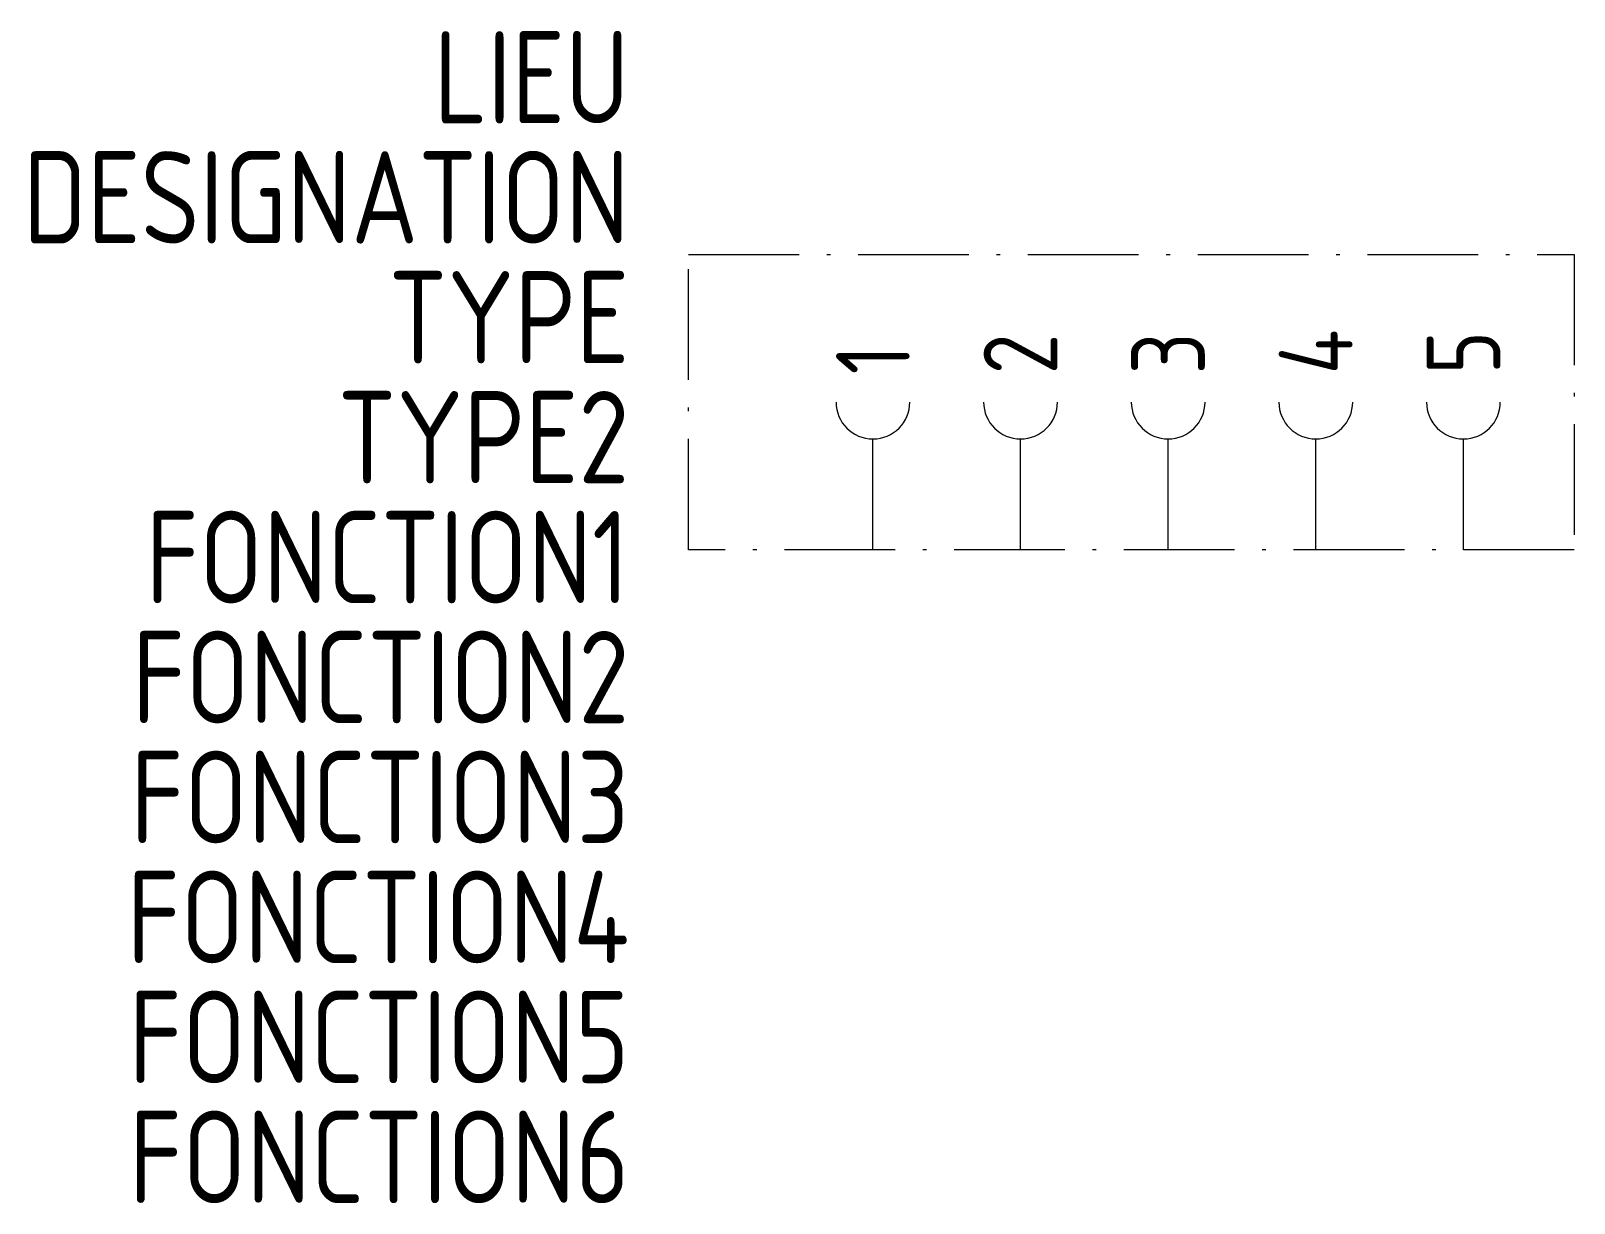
# Model space of a CAD drawing. Extents: x -1607.5 to -1565.6, y -897.3 to -865.5.
import ezdxf
from ezdxf.enums import TextEntityAlignment as Align

# ---------------------------------------------------------------- set-up
doc = ezdxf.new("R2010")
doc.units = 0
doc.linetypes.add('ACAD_ISO10W100', pattern=[18, 12, -3, 0, -3])
for name, color, linetype in [('SYMB_BOITE', 6, 'ACAD_ISO10W100'), ('SYMB_FIL', 3, 'CONTINUOUS'), ('SYMB_FIL_FIN', 1, 'CONTINUOUS'), ('SYMB_TXT_CONTACT', 2, 'CONTINUOUS'), ('SYMB_TXT_NOM', 3, 'CONTINUOUS')]:
    doc.layers.add(name, color=color, linetype=linetype)
doc.styles.add('NET2_5', font='isocp.shx', dxfattribs={"width": 0.9, "height": 2.5})
doc.styles.add('NET_2', font='isocp.shx', dxfattribs={"width": 0.9, "height": 2})

msp = doc.modelspace()

# ---------------------------------------------------------------- linework, layer by layer
at = {"layer": 'SYMB_BOITE', "ltscale": 0.25}
msp.add_lwpolyline([(-1565.634, -871.593), (-1565.634, -879.593), (-1589.634, -879.593), (-1589.634, -871.593)], close=True, dxfattribs=at)
at = {"layer": 'SYMB_FIL'}
for p, q in [((-1584.634, -879.593), (-1584.634, -876.593)), ((-1580.634, -879.593), (-1580.634, -876.593)), ((-1576.634, -879.593), (-1576.634, -876.593)), ((-1572.634, -879.593), (-1572.634, -876.593)), ((-1568.634, -879.593), (-1568.634, -876.593))]:
    msp.add_line(p, q, dxfattribs=at)
at = {"layer": 'SYMB_FIL_FIN'}
for centre in [(-1584.634, -875.593), (-1580.634, -875.593), (-1576.634, -875.593), (-1572.634, -875.593), (-1568.634, -875.593)]:
    msp.add_arc(centre, 1, 180, 0, dxfattribs=at)

# ---------------------------------------------------------------- texts
at = {"layer": 'SYMB_TXT_CONTACT', "style": 'NET_2', "width": 0.9, "flags": 8}
for tag, text, p in [('2', 'L2', (-1580.634, -874.843)), ('3', 'L3', (-1576.634, -874.843)), ('4', 'N', (-1572.634, -874.843)), ('5', 'PE', (-1568.634, -874.843)), ('1', 'L1', (-1584.634, -874.843))]:
    msp.add_attdef(tag, text=text, height=2, rotation=90, dxfattribs=at).set_placement(p, align=Align.MIDDLE_LEFT)
at = {"layer": 'SYMB_TXT_NOM', "style": 'NET2_5', "width": 0.9, "flags": 8}
for tag, text, p in [('LIEU', '', (-1591.234, -868.046)), ('DESIGNATION', 'X?', (-1591.234, -871.296)), ('TYPE', '', (-1591.234, -874.546)), ('TYPE2', '', (-1591.234, -877.796)), ('FONCTION1', '', (-1591.234, -881.046)), ('FONCTION2', '', (-1591.234, -884.296)), ('FONCTION3', '', (-1591.234, -887.546)), ('FONCTION4', '', (-1591.234, -890.796)), ('FONCTION5', '', (-1591.234, -894.046)), ('FONCTION6', '', (-1591.234, -897.296))]:
    msp.add_attdef(tag, text=text, height=2.5, dxfattribs=at).set_placement(p, align=Align.RIGHT)

doc.saveas('drawing.dxf')
